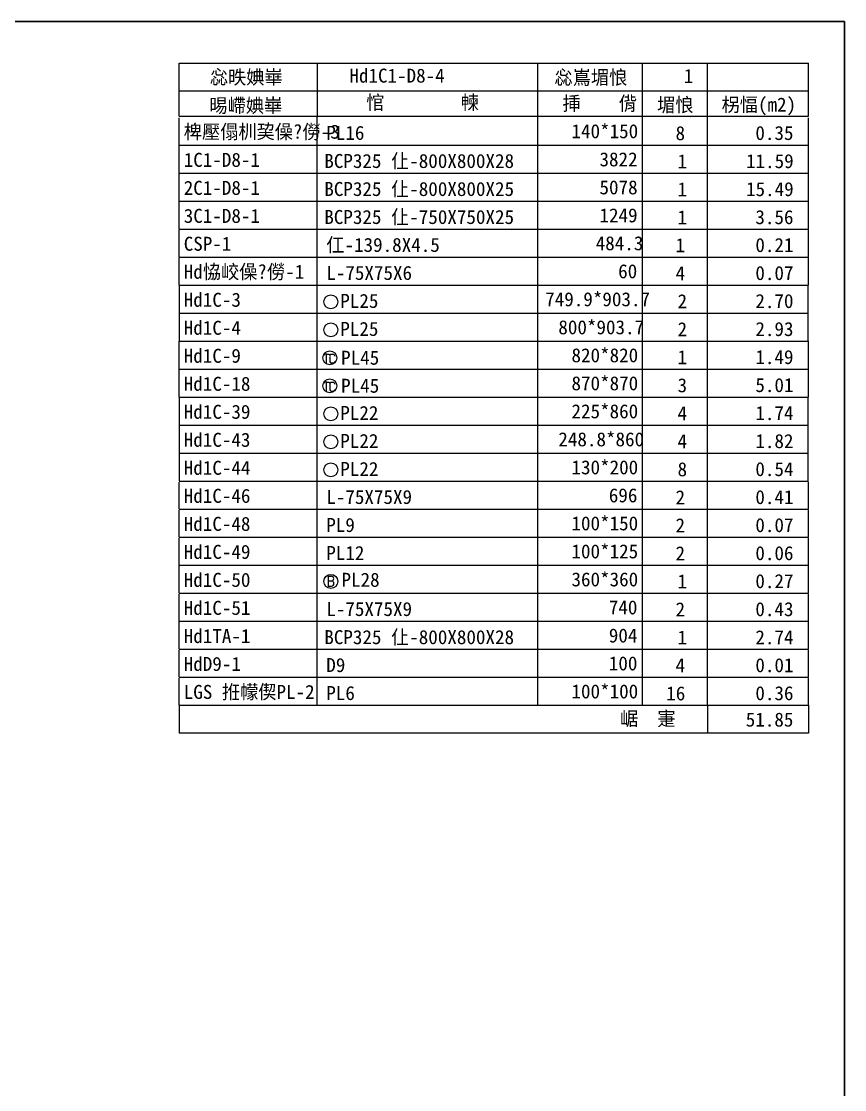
# Model space of a CAD drawing. Extents: x 72 to 24750, y 150 to 17460.
# Drawn here: x 18580 to 24750, y 9451 to 17460 of the extents above; entities that cross this region are included whole.
import ezdxf

# ---------------------------------------------------------------- set-up
doc = ezdxf.new("R2010")
doc.units = 0
doc.header["$MEASUREMENT"] = 0
for name, color, linetype in [('SHUISE_SOLID', 4, 'CONTINUOUS'), ('WHITE_SOLID', 7, 'CONTINUOUS'), ('YELLOW_SOLID', 2, 'CONTINUOUS')]:
    doc.layers.add(name, color=color, linetype=linetype)

msp = doc.modelspace()

# ---------------------------------------------------------------- linework, layer by layer
at = {"layer": 'SHUISE_SOLID', "color": 4, "linetype": 'Continuous'}
for p, q in [((20798.878704, 16742.246939), (20798.878704, 17147.246939)), ((22450.208759, 16742.246939), (22450.208759, 17147.246939)), ((23234.469197, 16742.246939), (23234.469197, 17147.246939)), ((23721, 16742.246939), (23721, 17147.246939)), ((19764, 16940.246939), (24474, 16940.246939)), ((20797.730628, 16532.246939), (20797.730628, 16742.246939)), ((22450.208759, 16532.246939), (22450.208759, 16742.246939)), ((23235.969197, 16532.246939), (23235.969197, 16742.246939)), ((23722.635036, 16532.246939), (23722.635036, 16742.246939)), ((19764, 16532.246939), (24480, 16532.246939)), ((20797.730628, 16322.246939), (20797.730628, 16532.246939)), ((22450.208759, 16322.246939), (22450.208759, 16532.246939)), ((23235.969197, 16322.246939), (23235.969197, 16532.246939)), ((23722.635036, 16322.246939), (23722.635036, 16532.246939)), ((19764, 16322.246939), (24480, 16322.246939)), ((19764, 16322.246939), (24480, 16322.246939)), ((20797.730628, 16112.246939), (20797.730628, 16322.246939)), ((22450.208759, 16112.246939), (22450.208759, 16322.246939)), ((23235.969197, 16112.246939), (23235.969197, 16322.246939)), ((23722.635036, 16112.246939), (23722.635036, 16322.246939)), ((19764, 16112.246939), (24480, 16112.246939)), ((19764, 16112.246939), (24480, 16112.246939)), ((20797.730628, 15902.246939), (20797.730628, 16112.246939)), ((22450.208759, 15902.246939), (22450.208759, 16112.246939)), ((23235.969197, 15902.246939), (23235.969197, 16112.246939)), ((23722.635036, 15902.246939), (23722.635036, 16112.246939)), ((19764, 15902.246939), (24480, 15902.246939)), ((19764, 15902.246939), (24480, 15902.246939)), ((20797.730628, 15692.246939), (20797.730628, 15902.246939)), ((22450.208759, 15692.246939), (22450.208759, 15902.246939)), ((23235.969197, 15692.246939), (23235.969197, 15902.246939)), ((23722.635036, 15692.246939), (23722.635036, 15902.246939)), ((19764, 15692.246939), (24480, 15692.246939)), ((20797.730628, 15482.246939), (20797.730628, 15692.246939)), ((22450.208759, 15482.246939), (22450.208759, 15692.246939)), ((23235.969197, 15482.246939), (23235.969197, 15692.246939)), ((23722.635036, 15482.246939), (23722.635036, 15692.246939)), ((19764, 15482.246939), (24480, 15482.246939)), ((20797.730628, 15272.246939), (20797.730628, 15482.246939)), ((22450.208759, 15272.246939), (22450.208759, 15482.246939)), ((23235.969197, 15272.246939), (23235.969197, 15482.246939)), ((23722.635036, 15272.246939), (23722.635036, 15482.246939)), ((19764, 15272.246939), (24480, 15272.246939)), ((20797.730628, 15062.246939), (20797.730628, 15272.246939)), ((22450.208759, 15062.246939), (22450.208759, 15272.246939)), ((23235.969197, 15062.246939), (23235.969197, 15272.246939)), ((23722.635036, 15062.246939), (23722.635036, 15272.246939)), ((19764, 15062.246939), (24480, 15062.246939)), ((20797.730628, 14852.246939), (20797.730628, 15062.246939)), ((22450.208759, 14852.246939), (22450.208759, 15062.246939)), ((23235.969197, 14852.246939), (23235.969197, 15062.246939)), ((23722.635036, 14852.246939), (23722.635036, 15062.246939)), ((19764, 14852.246939), (24480, 14852.246939)), ((20797.730628, 14642.246939), (20797.730628, 14852.246939)), ((22450.208759, 14642.246939), (22450.208759, 14852.246939)), ((23235.969197, 14642.246939), (23235.969197, 14852.246939)), ((23722.635036, 14642.246939), (23722.635036, 14852.246939)), ((19764, 14642.246939), (24480, 14642.246939)), ((20797.730628, 14432.246939), (20797.730628, 14642.246939)), ((22450.208759, 14432.246939), (22450.208759, 14642.246939)), ((23235.969197, 14432.246939), (23235.969197, 14642.246939)), ((23722.635036, 14432.246939), (23722.635036, 14642.246939)), ((19764, 14432.246939), (24480, 14432.246939)), ((20797.730628, 14222.246939), (20797.730628, 14432.246939)), ((22450.208759, 14222.246939), (22450.208759, 14432.246939)), ((23235.969197, 14222.246939), (23235.969197, 14432.246939)), ((23722.635036, 14222.246939), (23722.635036, 14432.246939)), ((19764, 14222.246939), (24480, 14222.246939)), ((20797.730628, 14012.246939), (20797.730628, 14222.246939)), ((22450.208759, 14012.246939), (22450.208759, 14222.246939)), ((23235.969197, 14012.246939), (23235.969197, 14222.246939)), ((23722.635036, 14012.246939), (23722.635036, 14222.246939)), ((19764, 14012.246939), (24480, 14012.246939)), ((20797.730628, 13802.246939), (20797.730628, 14012.246939)), ((22450.208759, 13802.246939), (22450.208759, 14012.246939)), ((23235.969197, 13802.246939), (23235.969197, 14012.246939)), ((23722.635036, 13802.246939), (23722.635036, 14012.246939)), ((19764, 13802.246939), (24480, 13802.246939)), ((20797.730628, 13592.246939), (20797.730628, 13802.246939)), ((22450.208759, 13592.246939), (22450.208759, 13802.246939)), ((23235.969197, 13592.246939), (23235.969197, 13802.246939)), ((23722.635036, 13592.246939), (23722.635036, 13802.246939)), ((19764, 13592.246939), (24480, 13592.246939)), ((20797.730628, 13382.246939), (20797.730628, 13592.246939)), ((22450.208759, 13382.246939), (22450.208759, 13592.246939)), ((23235.969197, 13382.246939), (23235.969197, 13592.246939)), ((23722.635036, 13382.246939), (23722.635036, 13592.246939)), ((19764, 13382.246939), (24480, 13382.246939)), ((20797.730628, 13172.246939), (20797.730628, 13382.246939)), ((22450.208759, 13172.246939), (22450.208759, 13382.246939)), ((23235.969197, 13172.246939), (23235.969197, 13382.246939)), ((23722.635036, 13172.246939), (23722.635036, 13382.246939)), ((19764, 13172.246939), (24480, 13172.246939)), ((20797.730628, 12962.246939), (20797.730628, 13172.246939)), ((22450.208759, 12962.246939), (22450.208759, 13172.246939)), ((23235.969197, 12962.246939), (23235.969197, 13172.246939)), ((23722.635036, 12962.246939), (23722.635036, 13172.246939)), ((19764, 12962.246939), (24480, 12962.246939)), ((20797.730628, 12752.246939), (20797.730628, 12962.246939)), ((22450.208759, 12752.246939), (22450.208759, 12962.246939)), ((23235.969197, 12752.246939), (23235.969197, 12962.246939)), ((23722.635036, 12752.246939), (23722.635036, 12962.246939)), ((19764, 12752.246939), (24480, 12752.246939)), ((19764, 12752.246939), (24480, 12752.246939)), ((20797.730628, 12542.246939), (20797.730628, 12752.246939)), ((22450.208759, 12542.246939), (22450.208759, 12752.246939)), ((23235.969197, 12542.246939), (23235.969197, 12752.246939)), ((23722.635036, 12542.246939), (23722.635036, 12752.246939)), ((19764, 12542.246939), (24480, 12542.246939)), ((20797.730628, 12332.246939), (20797.730628, 12542.246939)), ((22450.208759, 12332.246939), (22450.208759, 12542.246939)), ((23235.969197, 12332.246939), (23235.969197, 12542.246939)), ((23722.635036, 12332.246939), (23722.635036, 12542.246939)), ((19764, 12332.246939), (24480, 12332.246939)), ((23721.635036, 12332.246939), (23721.635036, 12128.246939))]:
    msp.add_line(p, q, dxfattribs=at)
at = {"layer": 'WHITE_SOLID', "color": 5, "linetype": 'Continuous'}
for p, q in [((24749.64447, 17460), (450.001154, 17460)), ((24749.64447, 450.249679), (24749.64447, 17460)), ((450.001154, 17459.750321), (24749.64447, 17459.750321)), ((24749.64447, 17459.750321), (24749.64447, 450))]:
    msp.add_line(p, q, dxfattribs=at)
at = {"layer": 'WHITE_SOLID', "color": 7, "linetype": 'Continuous'}
for p, q in [((454.502481, 17460), (24749.64447, 17460)), ((24749.64447, 450.262163), (24749.64447, 17460)), ((24749.64447, 17459.750321), (450.001154, 17459.750321)), ((24749.64447, 450), (24749.64447, 17459.750321))]:
    msp.add_line(p, q, dxfattribs=at)
at = {"layer": 'WHITE_SOLID', "color": 1, "linetype": 'Continuous'}
for p, q in [((20850.7324, 14965.021511), (20847.969241, 14956.732037)), ((20850.7324, 14962.258354), (20853.495558, 14965.021511)), ((20870.074505, 14965.021511), (20850.7324, 14965.021511)), ((20864.548189, 14898.705722), (20870.074505, 14898.705722)), ((20867.311346, 14898.705722), (20867.311346, 14965.021511)), ((20870.074505, 14965.021511), (20886.653453, 14965.021511)), ((20886.653453, 14962.258354), (20886.653454, 14965.021511)), ((20886.653453, 14965.021511), (20889.416611, 14956.732037)), ((20892.179769, 14948.442564), (20892.179769, 14906.995194)), ((20900.469242, 14965.021511), (20919.811348, 14965.021511)), ((20905.995558, 14898.705722), (20917.048191, 14898.705722)), ((20941.91661, 14953.96888), (20939.153455, 14959.495197)), ((20850.7324, 14755.021511), (20847.969241, 14746.732037)), ((20850.7324, 14752.258354), (20853.495558, 14755.021511)), ((20870.074505, 14755.021511), (20850.7324, 14755.021511)), ((20867.311346, 14688.705722), (20867.311346, 14755.021511)), ((20870.074505, 14755.021511), (20886.653453, 14755.021511)), ((20886.653453, 14752.258354), (20886.653454, 14755.021511)), ((20886.653453, 14755.021511), (20889.416611, 14746.732037)), ((20892.179769, 14738.442564), (20892.179769, 14696.995194)), ((20900.469242, 14755.021511), (20919.811348, 14755.021511)), ((20941.91661, 14743.96888), (20939.153455, 14749.495197)), ((20864.548189, 14688.705722), (20870.074505, 14688.705722)), ((20905.995558, 14688.705722), (20917.048191, 14688.705722)), ((20877.574505, 13300.011642), (20905.206085, 13300.011642)), ((20880.337664, 13300.011642), (20880.337664, 13225.40638)), ((20877.574505, 13225.40638), (20905.206085, 13225.40638)), ((20905.206085, 13264.09059), (20880.337664, 13264.09059))]:
    msp.add_line(p, q, dxfattribs=at)
for centre in [(20899.679769, 15357.389932), (20899.679769, 15147.389932), (20892.179769, 14937.389932), (20892.179769, 14727.389932), (20899.679769, 14517.389932), (20899.679769, 14307.389932), (20899.679769, 14097.389932), (20899.679769, 13261.327432)]:
    msp.add_circle(centre, 52.5, dxfattribs=at)
for centre, radius, start, end in [((20905.206084, 14952.784669), 13.12166, 111.16126, 186.91123), ((20904.571031, 14911.989405), 13.359847, 201.951551, 276.120944), ((20912.446365, 14918.619187), 20.438271, 283.01213, 334.30749), ((20912.440977, 14948.134247), 18.425581, 0.958779, 66.421353), ((20905.206084, 14742.784669), 13.12166, 111.16126, 186.91123), ((20912.440977, 14738.134247), 18.425581, 0.958779, 66.421353), ((20904.571031, 14701.989405), 13.359847, 201.951551, 276.120944), ((20912.446365, 14708.619187), 20.438271, 283.01213, 334.30749), ((20903.824505, 13282.051116), 18.013586, 274.398707, 85.601293), ((20903.133716, 13244.748485), 19.452808, 276.115504, 83.884496)]:
    msp.add_arc(centre, radius, start, end, dxfattribs=at)
at = {"layer": 'YELLOW_SOLID', "color": 2, "linetype": 'Continuous'}
for p, q in [((19764, 17147.139908), (24480, 17147.139908)), ((19764, 16748.139908), (19764, 17147.139908)), ((23590.927007, 17147.246939), (23593.927007, 17147.246939)), ((24480, 16748.139908), (24480, 17147.139908)), ((19764, 16748.139908), (24480, 16748.139908)), ((23590.927007, 16742.246939), (23590.927007, 16742.246939)), ((19764, 16532.246939), (19764, 16736.246939)), ((24480, 16532.246939), (24480, 16736.246939)), ((19764, 16322.246939), (19764, 16532.246939)), ((24480, 16322.246939), (24480, 16532.246939)), ((19764, 16112.246939), (19764, 16322.246939)), ((24480, 16112.246939), (24480, 16322.246939)), ((19764, 15902.246939), (19764, 16112.246939)), ((24480, 15902.246939), (24480, 16112.246939)), ((19764, 15692.246939), (19764, 15896.246939)), ((24480, 15692.246939), (24480, 15896.246939)), ((19764, 15482.246939), (19764, 15686.246939)), ((24480, 15482.246939), (24480, 15686.246939)), ((19764.143857, 15275.246939), (19764.143857, 15482.246939)), ((24477.143857, 15275.246939), (24477.143857, 15482.246939)), ((19764.143857, 15065.246939), (19764.143857, 15272.246939)), ((24477.143857, 15065.246939), (24477.143857, 15272.246939)), ((19764, 14852.246939), (19764, 15062.246939)), ((24480, 14852.246939), (24480, 15062.246939)), ((19764, 14642.246939), (19764, 14852.246939)), ((24480, 14642.246939), (24480, 14852.246939)), ((19764.143857, 14435.246939), (19764.143857, 14642.246939)), ((24477.143857, 14435.246939), (24477.143857, 14642.246939)), ((19764.143857, 14225.246939), (19764.143857, 14432.246939)), ((24477.143857, 14225.246939), (24477.143857, 14432.246939)), ((19764.143857, 14015.246939), (19764.143857, 14222.246939)), ((24477.143857, 14015.246939), (24477.143857, 14222.246939)), ((19764, 13802.246939), (19764, 14006.246939)), ((24480, 13802.246939), (24480, 14006.246939)), ((19764, 13592.246939), (19764, 13796.246939)), ((24480, 13592.246939), (24480, 13796.246939)), ((19764, 13382.246939), (19764, 13586.246939)), ((24480, 13382.246939), (24480, 13586.246939)), ((19764, 13172.246939), (19764, 13382.246939)), ((24480, 13172.246939), (24480, 13382.246939)), ((19764, 12962.246939), (19764, 13166.246939)), ((24480, 12962.246939), (24480, 13166.246939)), ((19764, 12752.246939), (19764, 12962.246939)), ((24480, 12752.246939), (24480, 12962.246939)), ((19764, 12542.246939), (19764, 12746.246939)), ((24480, 12542.246939), (24480, 12746.246939)), ((19764, 12332.246939), (19764, 12536.246939)), ((24480, 12332.246939), (24480, 12536.246939)), ((19764, 12332.246939), (19764, 12122.246939)), ((24480, 12332.246939), (24480, 12122.246939)), ((19764, 12125.246939), (24480, 12125.246939))]:
    msp.add_line(p, q, dxfattribs=at)

# ---------------------------------------------------------------- texts
at = {"layer": 'YELLOW_SOLID', "color": 3, "linetype": 'Continuous'}
for s, p in [('惢昳婰崋', (19992.591241, 16989.248238)), ('Hd1C1-D8-4', (21038.430935, 17000.747589)), ('惢嶌堳悢', (22574.741606, 16987.519031)), ('1', (23544.669647, 16998.248238)), ('悺        朄', (21165.635036, 16799.747589)), ('挿    偝', (22634.741606, 16792.519031)), ('堳悢', (23343.642436, 16781.849278)), ('柺愊(m2)', (23827.182482, 16783.648498)), ('晹嵽婰崋', (19989.591241, 16776.248238)), ('椑壓傝杊巭僺?僗-3', (19797, 16580.246939)), ('PL16', (20865.284672, 16571.747589)), ('140*150', (22702.658984, 16583.999863)), ('8', (23482.738983, 16569.248238)), ('0.35', (24080.752794, 16570.648498)), ('1C1-D8-1', (19797, 16369.309439)), ('BCP325 仩-800X800X28', (20850.284672, 16360.810089)), ('3822', (22912.607714, 16373.062363)), ('1', (23497.738983, 16358.310738)), ('11.59', (24010.769884, 16359.710998)), ('2C1-D8-1', (19797, 16159.309439)), ('BCP325 仩-800X800X25', (20850.284672, 16150.810089)), ('5078', (22912.607714, 16163.062363)), ('1', (23497.738983, 16148.310738)), ('15.49', (24010.769884, 16149.710998)), ('3C1-D8-1', (19797, 15949.309439)), ('BCP325 仩-750X750X25', (20850.284672, 15940.810089)), ('1249', (22912.607714, 15953.062363)), ('1', (23497.738983, 15938.310738)), ('3.56', (24080.752794, 15939.710998)), ('CSP-1', (19797, 15740.246939)), ('仜-139.8X4.5', (20865.284672, 15731.747589)), ('484.3', (22884.153124, 15743.999863)), ('1', (23482.738983, 15729.248238)), ('0.21', (24080.752794, 15730.648498)), ('Hd恊峧僺?僗-1', (19797, 15530.246939)), ('L-75X75X6', (20865.284672, 15521.747589)), ('60', (23052.573534, 15533.999863)), ('4', (23482.738983, 15519.248238)), ('0.07', (24080.752794, 15520.648498)), ('Hd1C-3', (19797, 15320.246939)), ('PL25', (20970.284672, 15311.747589)), ('749.9*903.7', (22505.783984, 15323.999863)), ('2', (23497.738983, 15309.248238)), ('2.70', (24080.752794, 15310.648498)), ('Hd1C-4', (19797, 15110.246939)), ('800*903.7', (22604.221484, 15113.999863)), ('PL25', (20970.284672, 15101.747589)), ('2', (23497.738983, 15099.248238)), ('2.93', (24080.752794, 15100.648498)), ('Hd1C-9', (19797, 14900.246939)), ('PL45', (20976.284672, 14885.747589)), ('820*820', (22702.658984, 14903.999863)), ('1', (23497.738983, 14889.248238)), ('1.49', (24080.752794, 14890.648498)), ('Hd1C-18', (19797, 14690.246939)), ('PL45', (20976.284672, 14675.747589)), ('870*870', (22702.658984, 14693.999863)), ('3', (23497.738983, 14679.248238)), ('5.01', (24080.752794, 14680.648498)), ('Hd1C-39', (19797, 14480.246939)), ('PL22', (20970.284672, 14471.747589)), ('225*860', (22702.658984, 14483.999863)), ('4', (23497.738983, 14469.248238)), ('1.74', (24080.752794, 14470.648498)), ('Hd1C-43', (19797, 14270.246939)), ('PL22', (20970.284672, 14261.747589)), ('248.8*860', (22604.221484, 14273.999863)), ('4', (23497.738983, 14259.248238)), ('1.82', (24080.752794, 14260.648498)), ('130*200', (22702.658984, 14063.999863)), ('Hd1C-44', (19797, 14060.246939)), ('PL22', (20970.284672, 14051.747589)), ('8', (23497.738983, 14049.248238)), ('0.54', (24080.752794, 14050.648498)), ('Hd1C-46', (19797, 13850.246939)), ('L-75X75X9', (20865.284672, 13841.747589)), ('696', (22982.590624, 13853.999863)), ('2', (23482.738983, 13839.248238)), ('0.41', (24080.752794, 13840.648498)), ('Hd1C-48', (19797, 13640.246939)), ('PL9', (20865.284672, 13631.747589)), ('100*150', (22702.658984, 13643.999863)), ('2', (23482.738983, 13629.248238)), ('0.07', (24080.752794, 13630.648498)), ('Hd1C-49', (19797, 13430.246939)), ('100*125', (22702.658984, 13433.999863)), ('PL12', (20865.284672, 13421.747589)), ('2', (23482.738983, 13419.248238)), ('0.06', (24080.752794, 13420.648498)), ('Hd1C-50', (19797, 13220.246939)), ('PL28', (20979.284672, 13220.747589)), ('360*360', (22702.658984, 13223.999863)), ('1', (23497.738983, 13209.248238)), ('0.27', (24080.752794, 13210.648498)), ('Hd1C-51', (19797, 13010.246939)), ('L-75X75X9', (20865.284672, 13001.747589)), ('740', (22982.590624, 13013.999863)), ('2', (23482.738983, 12999.248238)), ('0.43', (24080.752794, 13000.648498)), ('Hd1TA-1', (19797, 12799.309439)), ('BCP325 仩-800X800X28', (20850.284672, 12790.810089)), ('904', (22982.590624, 12803.062363)), ('1', (23497.738983, 12788.310738)), ('2.74', (24080.752794, 12789.710998)), ('HdD9-1', (19797, 12590.246939)), ('D9', (20865.284672, 12581.747589)), ('100', (22982.590624, 12593.999863)), ('4', (23482.738983, 12579.248238)), ('0.01', (24080.752794, 12580.648498)), ('LGS 拰幪偰PL-2', (19797, 12380.246939)), ('100*100', (22702.658984, 12383.999863)), ('PL6', (20865.284672, 12371.747589)), ('16', (23412.756073, 12369.248238)), ('0.36', (24080.752794, 12370.648498)), ('崌  寁', (23066.604706, 12180.248238)), ('51.85', (24008.625353, 12172.648498))]:
    msp.add_text(s, height=105, dxfattribs=at).set_placement(p)

doc.saveas('drawing.dxf')
